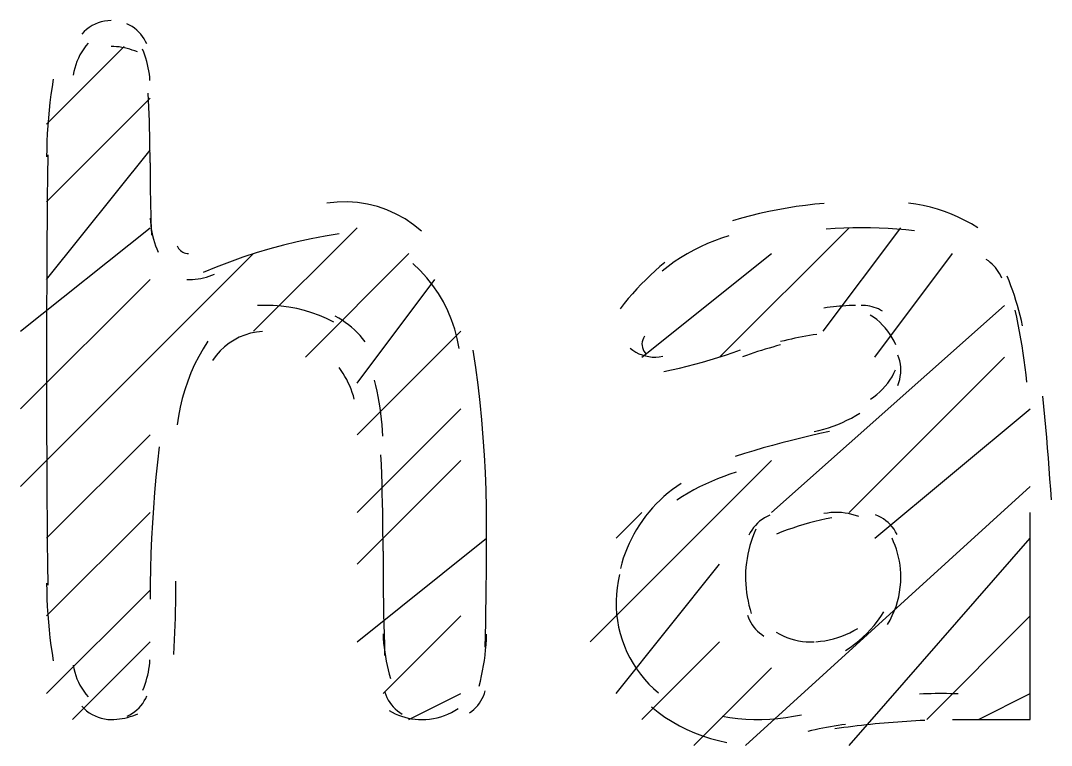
# Model space of a CAD drawing. Header units: millimetres. Extents: x 43 to 1147, y -811 to -31.
# Drawn here: x 776.68 to 781.458, y -788.8 to -785.44 of the extents above; entities that cross this region are included whole.
import ezdxf

# ---------------------------------------------------------------- set-up
doc = ezdxf.new("R2010")
doc.units = ezdxf.units.MM
doc.layers.add('EDITED_LINES', color=4, linetype='Continuous')

msp = doc.modelspace()

# ---------------------------------------------------------------- linework, layer by layer
at = {"layer": 'EDITED_LINES'}
for p, q in [((777.0689, -785.4427), (777.0538, -785.446)), ((777.0843, -785.4407), (777.0689, -785.4427)), ((777.1, -785.44), (777.0843, -785.4407)), ((776.9742, -785.4912), (776.9635, -785.5026)), ((776.9858, -785.4809), (776.9742, -785.4912)), ((776.9981, -785.4716), (776.9858, -785.4809)), ((777.0112, -785.4634), (776.9981, -785.4716)), ((777.0249, -785.4564), (777.0112, -785.4634)), ((777.0391, -785.4506), (777.0249, -785.4564)), ((777.0538, -785.446), (777.0391, -785.4506)), ((777.1848, -785.4612), (777.1726, -785.4553)), ((777.1964, -785.468), (777.1848, -785.4612)), ((777.2075, -785.4756), (777.1964, -785.468)), ((777.2179, -785.484), (777.2075, -785.4756)), ((777.2276, -785.4931), (777.2179, -785.484)), ((777.2367, -785.5029), (777.2276, -785.4931)), ((777.245, -785.5133), (777.2367, -785.5029)), ((777.2525, -785.5244), (777.245, -785.5133)), ((777.2592, -785.5361), (777.2525, -785.5244)), ((777.2651, -785.5483), (777.2592, -785.5361)), ((776.8, -785.92), (777.16, -785.56)), ((776.9633, -785.5846), (776.9552, -785.5989)), ((776.9723, -785.5707), (776.9633, -785.5846)), ((776.982, -785.5573), (776.9723, -785.5707)), ((776.9925, -785.5444), (776.982, -785.5573)), ((777.1125, -785.5603), (777.1, -785.56)), ((777.1249, -785.561), (777.1125, -785.5603)), ((777.1373, -785.5623), (777.1249, -785.561)), ((777.1496, -785.5641), (777.1373, -785.5623)), ((777.1618, -785.5664), (777.1496, -785.5641)), ((777.174, -785.5693), (777.1618, -785.5664)), ((777.186, -785.5726), (777.174, -785.5693)), ((777.1978, -785.5764), (777.186, -785.5726)), ((777.2095, -785.5807), (777.1978, -785.5764)), ((777.2211, -785.5855), (777.2095, -785.5807)), ((777.251, -785.5865), (777.2452, -785.5727)), ((777.2562, -785.6006), (777.251, -785.5865)), ((776.9413, -785.6289), (776.9356, -785.6443)), ((776.9478, -785.6137), (776.9413, -785.6289)), ((776.9552, -785.5989), (776.9478, -785.6137)), ((777.2609, -785.6148), (777.2562, -785.6006)), ((777.2651, -785.6291), (777.2609, -785.6148)), ((777.2688, -785.6436), (777.2651, -785.6291)), ((776.9268, -785.6762), (776.9238, -785.6926)), ((776.9308, -785.6601), (776.9268, -785.6762)), ((776.9356, -785.6443), (776.9308, -785.6601)), ((777.2719, -785.6582), (777.2688, -785.6436)), ((777.2746, -785.6729), (777.2719, -785.6582)), ((777.2767, -785.6877), (777.2746, -785.6729)), ((776.8309, -785.7113), (776.8255, -785.7471)), ((777.2783, -785.7025), (777.2767, -785.6877)), ((777.2794, -785.7175), (777.2783, -785.7025)), ((776.8255, -785.7471), (776.8205, -785.783)), ((777.273, -785.8083), (777.2713, -785.7759)), ((776.8, -786.28), (777.28, -785.8)), ((776.8161, -785.819), (776.8122, -785.8551)), ((776.8205, -785.783), (776.8161, -785.819)), ((777.2744, -785.8407), (777.273, -785.8083)), ((776.8122, -785.8551), (776.8089, -785.8912)), ((777.2757, -785.8731), (777.2744, -785.8407)), ((777.2769, -785.9055), (777.2757, -785.8731)), ((776.8089, -785.8912), (776.8061, -785.9273)), ((777.2778, -785.9379), (777.2769, -785.9055)), ((776.8038, -785.9635), (776.8021, -785.9997)), ((776.8061, -785.9273), (776.8038, -785.9635)), ((777.2786, -785.9703), (777.2778, -785.9379)), ((777.2792, -786.0027), (777.2786, -785.9703)), ((776.8021, -785.9997), (776.8008, -786.0359)), ((777.2796, -786.0351), (777.2792, -786.0027)), ((776.8, -786.64), (777.28, -786.04)), ((776.8008, -786.0359), (776.8002, -786.0721)), ((776.8057, -786.0629), (776.8046, -786.1626)), ((777.2799, -786.0675), (777.2796, -786.0351)), ((777.28, -786.1), (777.2799, -786.0675)), ((777.28, -786.1), (777.28, -786.1334)), ((777.28, -786.1334), (777.2802, -786.1668)), ((776.8046, -786.1626), (776.8036, -786.2623)), ((777.2802, -786.1668), (777.2806, -786.2002)), ((777.2806, -786.2002), (777.281, -786.2336)), ((777.281, -786.2336), (777.2816, -786.2671)), ((776.8036, -786.2623), (776.8028, -786.362)), ((777.2816, -786.2671), (777.2823, -786.3005)), ((777.2823, -786.3005), (777.2832, -786.3339)), ((778.1472, -786.281), (778.0997, -786.286)), ((778.1946, -786.2802), (778.1472, -786.281)), ((778.2417, -786.2836), (778.1946, -786.2802)), ((778.2881, -786.291), (778.2417, -786.2836)), ((778.3336, -786.3023), (778.2881, -786.291)), ((778.378, -786.3176), (778.3336, -786.3023)), ((780.2753, -786.3022), (780.2326, -786.3089)), ((780.3181, -786.2964), (780.2753, -786.3022)), ((780.3611, -786.2914), (780.3181, -786.2964)), ((780.4042, -786.2874), (780.3611, -786.2914)), ((780.8299, -786.2909), (780.7958, -786.2859)), ((780.8636, -786.2973), (780.8299, -786.2909)), ((780.897, -786.3053), (780.8636, -786.2973)), ((780.93, -786.3146), (780.897, -786.3053)), ((777.2832, -786.3339), (777.2842, -786.3673)), ((778.4209, -786.3367), (778.378, -786.3176)), ((778.4621, -786.3596), (778.4209, -786.3367)), ((780.0634, -786.3445), (780.0216, -786.3556)), ((780.1054, -786.3343), (780.0634, -786.3445)), ((780.1476, -786.325), (780.1054, -786.3343)), ((780.19, -786.3165), (780.1476, -786.325)), ((780.2326, -786.3089), (780.19, -786.3165)), ((780.9625, -786.3255), (780.93, -786.3146)), ((780.9945, -786.3377), (780.9625, -786.3255)), ((781.0259, -786.3513), (780.9945, -786.3377)), ((781.0568, -786.3664), (781.0259, -786.3513)), ((776.68, -786.88), (777.28, -786.4)), ((776.8028, -786.362), (776.802, -786.4617)), ((777.2803, -786.3566), (777.2813, -786.3729)), ((777.2813, -786.3729), (777.2829, -786.389)), ((777.2829, -786.389), (777.2851, -786.4051)), ((777.2842, -786.3673), (777.2853, -786.4007)), ((777.2853, -786.4007), (777.2866, -786.4341)), ((777.76, -786.88), (778.24, -786.4)), ((778.5015, -786.3861), (778.4621, -786.3596)), ((778.5386, -786.4163), (778.5015, -786.3861)), ((779.92, -787), (780.52, -786.4)), ((780.0216, -786.3556), (779.98, -786.3676)), ((780.4, -786.88), (780.76, -786.4)), ((780.537, -786.4005), (780.496, -786.4018)), ((780.5779, -786.4), (780.537, -786.4005)), ((780.6189, -786.4004), (780.5779, -786.4)), ((780.6598, -786.4016), (780.6189, -786.4004)), ((781.087, -786.3828), (781.0568, -786.3664)), ((781.1165, -786.4005), (781.087, -786.3828)), ((777.2851, -786.4051), (777.2879, -786.421)), ((777.2879, -786.421), (777.2913, -786.4369)), ((777.2913, -786.4369), (777.2954, -786.4526)), ((778.0913, -786.4393), (778.0267, -786.4515)), ((778.1562, -786.4286), (778.0913, -786.4393)), ((779.9292, -786.4483), (779.8961, -786.4603)), ((779.9628, -786.4375), (779.9292, -786.4483)), ((780.4551, -786.4039), (780.4142, -786.4069)), ((780.496, -786.4018), (780.4551, -786.4039)), ((780.7007, -786.4037), (780.6598, -786.4016)), ((780.7415, -786.4066), (780.7007, -786.4037)), ((780.7823, -786.4104), (780.7415, -786.4066)), ((780.8231, -786.415), (780.7823, -786.4104)), ((776.802, -786.4617), (776.8014, -786.5614)), ((777.2954, -786.4526), (777.3, -786.4681)), ((777.3, -786.4681), (777.3052, -786.4834)), ((777.3052, -786.4834), (777.3111, -786.4986)), ((777.4053, -786.4848), (777.4085, -786.4908)), ((777.4085, -786.4908), (777.4122, -786.4964)), ((777.4122, -786.4964), (777.4166, -786.5014)), ((777.8986, -786.481), (777.8352, -786.4981)), ((777.9625, -786.4654), (777.8986, -786.481)), ((778.0267, -786.4515), (777.9625, -786.4654)), ((779.8314, -786.4882), (779.8, -786.504)), ((779.8634, -786.4736), (779.8314, -786.4882)), ((779.8961, -786.4603), (779.8634, -786.4736)), ((776.68, -787.6), (777.76, -786.52)), ((777.3111, -786.4986), (777.3175, -786.5135)), ((777.4166, -786.5014), (777.4214, -786.506)), ((777.4214, -786.506), (777.4267, -786.5099)), ((777.4267, -786.5099), (777.4324, -786.5133)), ((777.4324, -786.5133), (777.4384, -786.516)), ((777.4384, -786.516), (777.4447, -786.5181)), ((777.4447, -786.5181), (777.4513, -786.5194)), ((777.4513, -786.5194), (777.4581, -786.52)), ((777.7097, -786.5372), (777.6478, -786.5592)), ((777.7722, -786.5169), (777.7097, -786.5372)), ((777.8352, -786.4981), (777.7722, -786.5169)), ((778, -787), (778.48, -786.52)), ((779.56, -787), (780.16, -786.52)), ((779.7391, -786.5392), (779.7097, -786.5586)), ((779.7692, -786.521), (779.7391, -786.5392)), ((779.8, -786.504), (779.7692, -786.521)), ((780.64, -787), (781, -786.52)), ((776.8014, -786.5614), (776.8009, -786.6611)), ((777.5863, -786.5827), (777.5255, -786.6078)), ((777.6478, -786.5592), (777.5863, -786.5827)), ((778.5316, -786.5982), (778.4983, -786.5665)), ((779.6434, -786.5804), (779.6208, -786.6001)), ((779.6664, -786.5613), (779.6434, -786.5804)), ((779.681, -786.5792), (779.6531, -786.6009)), ((779.7097, -786.5586), (779.681, -786.5792)), ((781.1655, -786.5542), (781.1561, -786.5478)), ((781.1745, -786.5611), (781.1655, -786.5542)), ((781.183, -786.5686), (781.1745, -786.5611)), ((781.191, -786.5765), (781.183, -786.5686)), ((781.1984, -786.5849), (781.191, -786.5765)), ((781.2053, -786.5938), (781.1984, -786.5849)), ((777.4505, -786.6399), (777.4636, -786.64)), ((777.4636, -786.64), (777.4767, -786.6396)), ((777.4767, -786.6396), (777.4897, -786.6385)), ((777.4897, -786.6385), (777.5027, -786.637)), ((777.5027, -786.637), (777.5155, -786.6348)), ((777.5155, -786.6348), (777.5283, -786.6321)), ((777.5283, -786.6321), (777.5409, -786.6289)), ((777.5409, -786.6289), (777.5534, -786.6251)), ((777.5534, -786.6251), (777.5658, -786.6207)), ((777.5658, -786.6207), (777.5779, -786.6158)), ((778.5624, -786.632), (778.5316, -786.5982)), ((778.5908, -786.6677), (778.5624, -786.632)), ((779.5988, -786.6203), (779.5772, -786.641)), ((779.6208, -786.6001), (779.5988, -786.6203)), ((781.2117, -786.6031), (781.2053, -786.5938)), ((781.2175, -786.6128), (781.2117, -786.6031)), ((781.2226, -786.6229), (781.2175, -786.6128)), ((781.2272, -786.6334), (781.2226, -786.6229)), ((781.262, -786.6468), (781.2533, -786.6243)), ((776.68, -787.24), (777.28, -786.64)), ((776.8009, -786.6611), (776.8005, -786.7609)), ((778.24, -787.12), (778.6, -786.64)), ((778.6165, -786.7052), (778.5908, -786.6677)), ((779.5355, -786.6839), (779.5154, -786.706)), ((779.5561, -786.6622), (779.5355, -786.6839)), ((779.5772, -786.641), (779.5561, -786.6622)), ((781.2704, -786.6694), (781.262, -786.6468)), ((781.2785, -786.6921), (781.2704, -786.6694)), ((778.6396, -786.7443), (778.6165, -786.7052)), ((779.4959, -786.7287), (779.4769, -786.7518)), ((779.5154, -786.706), (779.4959, -786.7287)), ((781.2861, -786.715), (781.2785, -786.6921)), ((781.2934, -786.738), (781.2861, -786.715)), ((776.8005, -786.7609), (776.8002, -786.8606)), ((777.8142, -786.76), (777.7774, -786.7614)), ((777.851, -786.7607), (777.8142, -786.76)), ((777.8875, -786.7634), (777.851, -786.7607)), ((777.9238, -786.7682), (777.8875, -786.7634)), ((777.9597, -786.7749), (777.9238, -786.7682)), ((777.9952, -786.7837), (777.9597, -786.7749)), ((778.66, -786.7849), (778.6396, -786.7443)), ((779.4769, -786.7518), (779.4584, -786.7754)), ((780.16, -787.72), (781.24, -786.76)), ((780.4181, -786.7704), (780.4036, -786.7724)), ((780.4326, -786.7687), (780.4181, -786.7704)), ((780.4471, -786.767), (780.4326, -786.7687)), ((780.4616, -786.7656), (780.4471, -786.767)), ((780.4762, -786.7643), (780.4616, -786.7656)), ((780.4908, -786.7632), (780.4762, -786.7643)), ((780.5053, -786.7622), (780.4908, -786.7632)), ((780.5199, -786.7614), (780.5053, -786.7622)), ((780.5345, -786.7608), (780.5199, -786.7614)), ((780.5491, -786.7604), (780.5345, -786.7608)), ((780.586, -786.7601), (780.5756, -786.7601)), ((780.5964, -786.7608), (780.586, -786.7601)), ((780.6067, -786.762), (780.5964, -786.7608)), ((780.6169, -786.7638), (780.6067, -786.762)), ((780.627, -786.7663), (780.6169, -786.7638)), ((780.637, -786.7693), (780.627, -786.7663)), ((780.6467, -786.7728), (780.637, -786.7693)), ((780.6562, -786.7769), (780.6467, -786.7728)), ((780.6655, -786.7816), (780.6562, -786.7769)), ((780.6746, -786.7869), (780.6655, -786.7816)), ((781.2971, -786.8149), (781.2899, -786.7819)), ((781.3003, -786.761), (781.2934, -786.738)), ((781.3068, -786.7842), (781.3003, -786.761)), ((778.0302, -786.7944), (777.9952, -786.7837)), ((778.0647, -786.807), (778.0302, -786.7944)), ((778.0984, -786.8215), (778.0647, -786.807)), ((778.1313, -786.838), (778.0984, -786.8215)), ((778.1542, -786.8187), (778.1381, -786.8097)), ((778.1698, -786.8285), (778.1542, -786.8187)), ((778.185, -786.8388), (778.1698, -786.8285)), ((778.6775, -786.8269), (778.66, -786.7849)), ((778.6921, -786.8701), (778.6775, -786.8269)), ((780.6332, -786.8151), (780.6177, -786.8048)), ((780.6481, -786.8263), (780.6332, -786.8151)), ((780.6622, -786.8384), (780.6481, -786.8263)), ((781.3038, -786.8481), (781.2971, -786.8149)), ((781.313, -786.8075), (781.3068, -786.7842)), ((781.3188, -786.8309), (781.313, -786.8075)), ((781.3242, -786.8544), (781.3188, -786.8309)), ((776.8002, -786.8606), (776.8, -786.9603)), ((778.1996, -786.8499), (778.185, -786.8388)), ((778.2138, -786.8615), (778.1996, -786.8499)), ((778.2275, -786.8738), (778.2138, -786.8615)), ((778.2406, -786.8866), (778.2275, -786.8738)), ((778.7037, -786.9143), (778.6921, -786.8701)), ((780.6754, -786.8513), (780.6622, -786.8384)), ((780.6879, -786.8649), (780.6754, -786.8513)), ((780.6995, -786.8793), (780.6879, -786.8649)), ((781.3102, -786.8813), (781.3038, -786.8481)), ((777.5481, -786.9254), (777.5259, -786.9609)), ((777.6692, -786.9207), (777.6461, -786.9356)), ((777.6936, -786.908), (777.6692, -786.9207)), ((777.7191, -786.8975), (777.6936, -786.908)), ((777.7455, -786.8894), (777.7191, -786.8975)), ((777.7728, -786.8837), (777.7455, -786.8894)), ((777.8007, -786.8806), (777.7728, -786.8837)), ((778.24, -787.36), (778.72, -786.88)), ((778.2531, -786.9001), (778.2406, -786.8866)), ((778.2651, -786.9141), (778.2531, -786.9001)), ((778.2764, -786.9286), (778.2651, -786.9141)), ((778.7123, -786.9595), (778.7037, -786.9143)), ((779.5634, -786.92), (779.561, -786.9288)), ((779.5672, -786.9115), (779.5634, -786.92)), ((779.5723, -786.9036), (779.5672, -786.9115)), ((780.2192, -786.924), (780.2026, -786.9282)), ((780.2358, -786.92), (780.2192, -786.924)), ((780.2524, -786.9162), (780.2358, -786.92)), ((780.2691, -786.9126), (780.2524, -786.9162)), ((780.2858, -786.9091), (780.2691, -786.9126)), ((780.3026, -786.9059), (780.2858, -786.9091)), ((780.3194, -786.9028), (780.3026, -786.9059)), ((780.3362, -786.9), (780.3194, -786.9028)), ((780.3531, -786.8973), (780.3362, -786.9)), ((780.37, -786.8948), (780.3531, -786.8973)), ((780.7102, -786.8945), (780.6995, -786.8793)), ((780.7199, -786.9102), (780.7102, -786.8945)), ((780.7287, -786.9266), (780.7199, -786.9102)), ((781.3162, -786.9146), (781.3102, -786.8813)), ((781.3219, -786.9479), (781.3162, -786.9146)), ((776.8, -786.9603), (776.8, -787.06)), ((777.5259, -786.9609), (777.5054, -786.9974)), ((777.6043, -786.9715), (777.5859, -786.9924)), ((777.6244, -786.9526), (777.6043, -786.9715)), ((777.6461, -786.9356), (777.6244, -786.9526)), ((778.7896, -787.0479), (778.7778, -786.9671)), ((779.5048, -786.9583), (779.5178, -786.9682)), ((779.5178, -786.9682), (779.5315, -786.9768)), ((779.561, -786.9288), (779.56, -786.9377)), ((779.56, -786.9377), (779.5604, -786.9467)), ((779.5604, -786.9467), (779.562, -786.9555)), ((779.562, -786.9555), (779.565, -786.964)), ((779.565, -786.964), (779.5693, -786.9721)), ((779.5693, -786.9721), (779.5748, -786.9795)), ((779.9823, -786.9786), (780.0173, -786.9662)), ((780.0962, -786.9743), (780.0788, -786.98)), ((780.1137, -786.9688), (780.0962, -786.9743)), ((780.1313, -786.9634), (780.1137, -786.9688)), ((780.1489, -786.9582), (780.1313, -786.9634)), ((780.1665, -786.9532), (780.1489, -786.9582)), ((780.1842, -786.9484), (780.1665, -786.9532)), ((780.202, -786.9437), (780.1842, -786.9484)), ((780.7365, -786.9436), (780.7287, -786.9266)), ((781.3271, -786.9813), (781.3219, -786.9479)), ((777.5054, -786.9974), (777.4866, -787.0347)), ((777.5859, -786.9924), (777.5694, -787.0151)), ((779.5315, -786.9768), (779.5459, -786.9841)), ((779.5459, -786.9841), (779.5608, -786.99)), ((779.5608, -786.99), (779.5762, -786.9946)), ((779.5748, -786.9795), (779.5816, -786.9861)), ((779.5762, -786.9946), (779.5919, -786.9978)), ((779.5919, -786.9978), (779.6079, -786.9996)), ((779.6079, -786.9996), (779.624, -787)), ((779.624, -787), (779.6402, -786.9989)), ((779.6402, -786.9989), (779.6563, -786.9963)), ((779.8408, -787.023), (779.8764, -787.0127)), ((779.8764, -787.0127), (779.9119, -787.0018)), ((779.9119, -787.0018), (779.9472, -786.9905)), ((779.9472, -786.9905), (779.9823, -786.9786)), ((780.044, -786.9918), (780.0267, -786.998)), ((780.0614, -786.9858), (780.044, -786.9918)), ((780.0788, -786.98), (780.0614, -786.9858)), ((780.52, -787.72), (781.24, -787)), ((780.751, -787.0039), (780.7458, -786.9902)), ((780.7549, -787.0178), (780.751, -787.0039)), ((780.7578, -787.032), (780.7549, -787.0178)), ((781.3319, -787.0148), (781.3271, -786.9813)), ((781.3364, -787.0483), (781.3319, -787.0148)), ((776.8, -787.06), (776.8, -787.1597)), ((777.4866, -787.0347), (777.4696, -787.0729)), ((778.166, -787.0619), (778.1564, -787.0486)), ((778.175, -787.0756), (778.166, -787.0619)), ((778.8002, -787.1288), (778.7896, -787.0479)), ((779.6608, -787.0669), (779.697, -787.0591)), ((779.697, -787.0591), (779.7332, -787.0509)), ((779.7332, -787.0509), (779.7692, -787.0421)), ((779.7692, -787.0421), (779.8051, -787.0328)), ((779.8051, -787.0328), (779.8408, -787.023)), ((780.7278, -787.0751), (780.7355, -787.0586)), ((780.7594, -787.0463), (780.7578, -787.032)), ((780.7593, -787.0751), (780.7599, -787.0607)), ((780.7599, -787.0607), (780.7594, -787.0463)), ((781.3405, -787.0819), (781.3364, -787.0483)), ((777.4544, -787.1117), (777.441, -787.1512)), ((777.4696, -787.0729), (777.4544, -787.1117)), ((778.1835, -787.0896), (778.175, -787.0756)), ((778.1914, -787.1039), (778.1835, -787.0896)), ((778.1988, -787.1185), (778.1914, -787.1039)), ((778.3265, -787.1316), (778.3203, -787.1061)), ((780.699, -787.1212), (780.7095, -787.1065)), ((780.7095, -787.1065), (780.7191, -787.0911)), ((780.7191, -787.0911), (780.7278, -787.0751)), ((780.7453, -787.1312), (780.7505, -787.1175)), ((780.7505, -787.1175), (780.7546, -787.1036)), ((780.7546, -787.1036), (780.7575, -787.0894)), ((780.7575, -787.0894), (780.7593, -787.0751)), ((781.3442, -787.1155), (781.3405, -787.0819)), ((776.8, -787.1597), (776.8002, -787.2594)), ((777.441, -787.1512), (777.4295, -787.1913)), ((778.2056, -787.1334), (778.1988, -787.1185)), ((778.2118, -787.1486), (778.2056, -787.1334)), ((778.2174, -787.164), (778.2118, -787.1486)), ((778.2224, -787.1796), (778.2174, -787.164)), ((778.3323, -787.1573), (778.3265, -787.1316)), ((778.3375, -787.1831), (778.3323, -787.1573)), ((778.8095, -787.2099), (778.8002, -787.1288)), ((780.6488, -787.1731), (780.6625, -787.1613)), ((780.6625, -787.1613), (780.6755, -787.1487)), ((780.6755, -787.1487), (780.6877, -787.1353)), ((780.6877, -787.1353), (780.699, -787.1212)), ((777.4295, -787.1913), (777.4198, -787.232)), ((778.2267, -787.1954), (778.2224, -787.1796)), ((778.3422, -787.209), (778.3375, -787.1831)), ((778.3463, -787.2349), (778.3422, -787.209)), ((778.8176, -787.2911), (778.8095, -787.2099)), ((780.6192, -787.1943), (780.6344, -787.1841)), ((780.6344, -787.1841), (780.6488, -787.1731)), ((781.4226, -787.2288), (781.4177, -787.1809)), ((776.8002, -787.2594), (776.8005, -787.3591)), ((777.4198, -787.232), (777.4121, -787.2731)), ((778.24, -787.72), (778.72, -787.24)), ((778.3499, -787.261), (778.3463, -787.2349)), ((778.353, -787.2871), (778.3499, -787.261)), ((780.5505, -787.2713), (780.5703, -787.2594)), ((780.64, -787.84), (781.36, -787.24)), ((781.4273, -787.2768), (781.4226, -787.2288)), ((777.4121, -787.2731), (777.4062, -787.3146)), ((778.3555, -787.3133), (778.353, -787.2871)), ((778.8244, -787.3724), (778.8176, -787.2911)), ((780.4679, -787.3117), (780.4891, -787.3027)), ((780.4891, -787.3027), (780.5099, -787.2929)), ((780.5099, -787.2929), (780.5304, -787.2825)), ((780.5304, -787.2825), (780.5505, -787.2713)), ((781.4318, -787.3248), (781.4273, -787.2768)), ((778.3574, -787.3395), (778.3555, -787.3133)), ((778.3588, -787.3658), (778.3574, -787.3395)), ((780.3843, -787.3545), (780.3402, -787.3646)), ((780.358, -787.3454), (780.3805, -787.3402)), ((780.3805, -787.3402), (780.4027, -787.3342)), ((780.4285, -787.3448), (780.3843, -787.3545)), ((780.4027, -787.3342), (780.4247, -787.3274)), ((780.4247, -787.3274), (780.4464, -787.3199)), ((780.4464, -787.3199), (780.4679, -787.3117)), ((781.4361, -787.3728), (781.4318, -787.3248)), ((776.8, -787.84), (777.28, -787.36)), ((776.8005, -787.3591), (776.8009, -787.4589)), ((778.83, -787.4538), (778.8244, -787.3724)), ((780.2086, -787.3974), (780.165, -787.4091)), ((780.2524, -787.386), (780.2086, -787.3974)), ((780.2962, -787.3751), (780.2524, -787.386)), ((780.3402, -787.3646), (780.2962, -787.3751)), ((781.4402, -787.4208), (781.4361, -787.3728)), ((777.3224, -787.4164), (777.3146, -787.4868)), ((780.0347, -787.4469), (779.9915, -787.4603)), ((780.078, -787.4339), (780.0347, -787.4469)), ((780.1214, -787.4213), (780.078, -787.4339)), ((780.165, -787.4091), (780.1214, -787.4213)), ((781.444, -787.4688), (781.4402, -787.4208)), ((776.8009, -787.4589), (776.8014, -787.5586)), ((777.3146, -787.4868), (777.3075, -787.5572)), ((778.24, -787.96), (778.72, -787.48)), ((778.3522, -787.4979), (778.3503, -787.4533)), ((778.3538, -787.5424), (778.3522, -787.4979)), ((778.8344, -787.5353), (778.83, -787.4538)), ((779.32, -788.32), (780.16, -787.48)), ((781.4477, -787.5168), (781.444, -787.4688)), ((778.3553, -787.587), (778.3538, -787.5424)), ((778.8375, -787.6168), (778.8344, -787.5353)), ((779.9674, -787.5426), (779.9388, -787.5529)), ((779.9964, -787.533), (779.9674, -787.5426)), ((781.4512, -787.5649), (781.4477, -787.5168)), ((776.8014, -787.5586), (776.802, -787.6583)), ((777.3075, -787.5572), (777.3012, -787.6276)), ((778.3565, -787.6316), (778.3553, -787.587)), ((779.7419, -787.5856), (779.7211, -787.5996)), ((779.8546, -787.5885), (779.8272, -787.6018)), ((779.8823, -787.5759), (779.8546, -787.5885)), ((779.9104, -787.564), (779.8823, -787.5759)), ((779.9388, -787.5529), (779.9104, -787.564)), ((781.4545, -787.613), (781.4512, -787.5649)), ((777.3012, -787.6276), (777.2958, -787.6981)), ((778.3576, -787.6761), (778.3565, -787.6316)), ((778.8394, -787.6984), (778.8375, -787.6168)), ((779.6811, -787.6299), (779.6621, -787.6462)), ((779.7008, -787.6144), (779.6811, -787.6299)), ((779.7211, -787.5996), (779.7008, -787.6144)), ((779.7736, -787.6307), (779.7473, -787.6462)), ((779.8002, -787.6159), (779.7736, -787.6307)), ((779.8272, -787.6018), (779.8002, -787.6159)), ((780.04, -788.8), (781.36, -787.6)), ((781.4576, -787.6611), (781.4545, -787.613)), ((776.802, -787.6583), (776.8028, -787.758)), ((778.3584, -787.7207), (778.3576, -787.6761)), ((779.6259, -787.6808), (779.6088, -787.6992)), ((779.6437, -787.6632), (779.6259, -787.6808)), ((779.6621, -787.6462), (779.6437, -787.6632)), ((779.7473, -787.6462), (779.7215, -787.6624)), ((776.8, -788.2), (777.28, -787.72)), ((777.2958, -787.6981), (777.2911, -787.7687)), ((778.3591, -787.7653), (778.3584, -787.7207)), ((778.84, -787.78), (778.8394, -787.6984)), ((779.44, -787.84), (779.56, -787.72)), ((779.5768, -787.7377), (779.5618, -787.7579)), ((779.5924, -787.7181), (779.5768, -787.7377)), ((779.6088, -787.6992), (779.5924, -787.7181)), ((780.1526, -787.7331), (780.14, -787.7388)), ((780.4197, -787.7227), (780.4035, -787.7254)), ((780.436, -787.721), (780.4197, -787.7227)), ((780.4524, -787.7201), (780.436, -787.721)), ((780.4687, -787.7201), (780.4524, -787.7201)), ((780.485, -787.7211), (780.4687, -787.7201)), ((780.5013, -787.7229), (780.485, -787.7211)), ((780.5174, -787.7256), (780.5013, -787.7229)), ((780.5334, -787.7291), (780.5174, -787.7256)), ((780.5491, -787.7336), (780.5334, -787.7291)), ((780.5647, -787.7389), (780.5491, -787.7336)), ((780.6557, -787.7367), (780.6428, -787.7313)), ((780.668, -787.743), (780.6557, -787.7367)), ((781.36, -788.68), (781.36, -787.72)), ((776.8028, -787.758), (776.8036, -787.8577)), ((777.2911, -787.7687), (777.2873, -787.8394)), ((778.3596, -787.8099), (778.3591, -787.7653)), ((778.84, -787.8366), (778.84, -787.78)), ((779.548, -787.7782), (779.5349, -787.799)), ((779.5618, -787.7579), (779.548, -787.7782)), ((780.0858, -787.78), (780.0771, -787.7906)), ((780.0953, -787.7702), (780.0858, -787.78)), ((780.1055, -787.7611), (780.0953, -787.7702)), ((780.1164, -787.7528), (780.1055, -787.7611)), ((780.1279, -787.7454), (780.1164, -787.7528)), ((780.14, -787.7388), (780.1279, -787.7454)), ((780.2845, -787.784), (780.259, -787.7923)), ((780.3101, -787.7762), (780.2845, -787.784)), ((780.3359, -787.7689), (780.3101, -787.7762)), ((780.3618, -787.7621), (780.3359, -787.7689)), ((780.3878, -787.7557), (780.3618, -787.7621)), ((780.414, -787.7499), (780.3878, -787.7557)), ((780.4402, -787.7446), (780.414, -787.7499)), ((780.6798, -787.7502), (780.668, -787.743)), ((780.6909, -787.7583), (780.6798, -787.7502)), ((780.7014, -787.7672), (780.6909, -787.7583)), ((780.7112, -787.7768), (780.7014, -787.7672)), ((780.7202, -787.7872), (780.7112, -787.7768)), ((778.3599, -787.8545), (778.3596, -787.8099)), ((779.5227, -787.8202), (779.5112, -787.8418)), ((779.5349, -787.799), (779.5227, -787.8202)), ((780.0621, -787.8136), (780.0559, -787.826)), ((780.0692, -787.8018), (780.0621, -787.8136)), ((780.0771, -787.7906), (780.0692, -787.8018)), ((780.0797, -787.8166), (780.0725, -787.8355)), ((780.0877, -787.798), (780.0797, -787.8166)), ((780.2086, -787.8104), (780.1837, -787.8202)), ((780.2337, -787.8011), (780.2086, -787.8104)), ((780.259, -787.7923), (780.2337, -787.8011)), ((780.7284, -787.7983), (780.7202, -787.7872)), ((780.7358, -787.81), (780.7284, -787.7983)), ((780.7423, -787.8224), (780.7358, -787.81)), ((776.8036, -787.8577), (776.8046, -787.9574)), ((777.2873, -787.8394), (777.2842, -787.91)), ((778.24, -788.32), (778.84, -787.84)), ((778.36, -787.899), (778.3599, -787.8545)), ((778.8398, -787.8931), (778.84, -787.8366)), ((779.5005, -787.8639), (779.4907, -787.8863)), ((779.5112, -787.8418), (779.5005, -787.8639)), ((780.0601, -787.8739), (780.055, -787.8934)), ((780.0659, -787.8546), (780.0601, -787.8739)), ((780.0725, -787.8355), (780.0659, -787.8546)), ((780.52, -788.8), (781.36, -787.84)), ((780.7266, -787.8559), (780.7189, -787.8388)), ((780.7335, -787.8734), (780.7266, -787.8559)), ((780.7397, -787.891), (780.7335, -787.8734)), ((777.2842, -787.91), (777.282, -787.9808)), ((778.36, -787.9), (778.3601, -787.9483)), ((778.8394, -787.9496), (778.8398, -787.8931)), ((779.4817, -787.9091), (779.4736, -787.9322)), ((779.4907, -787.8863), (779.4817, -787.9091)), ((780.0507, -787.9131), (780.047, -787.9329)), ((780.055, -787.8934), (780.0507, -787.9131)), ((780.745, -787.909), (780.7397, -787.891)), ((780.7495, -787.9271), (780.745, -787.909)), ((780.7533, -787.9454), (780.7495, -787.9271)), ((776.8046, -787.9574), (776.8057, -788.0571)), ((778.3601, -787.9483), (778.3603, -787.9966)), ((778.8389, -788.0061), (778.8394, -787.9496)), ((779.44, -788.56), (779.92, -787.96)), ((779.4663, -787.9556), (779.4598, -787.9794)), ((779.4736, -787.9322), (779.4663, -787.9556)), ((780.042, -787.973), (780.0406, -787.9932)), ((780.0442, -787.9529), (780.042, -787.973)), ((780.047, -787.9329), (780.0442, -787.9529)), ((780.7562, -787.9639), (780.7533, -787.9454)), ((780.7583, -787.9825), (780.7562, -787.9639)), ((777.282, -787.9808), (777.2806, -788.0515)), ((778.3603, -787.9966), (778.3606, -788.0449)), ((778.8383, -788.0626), (778.8389, -788.0061)), ((779.4562, -788.0085), (779.4496, -788.0387)), ((780.0406, -787.9932), (780.04, -788.013)), ((780.04, -788.013), (780.0401, -788.0328)), ((780.7595, -788.0012), (780.7583, -787.9825)), ((780.7593, -788.0431), (780.7599, -788.02)), ((780.7599, -788.02), (780.7595, -788.0012)), ((776.8002, -788.0479), (776.8008, -788.0841)), ((777.2806, -788.0515), (777.28, -788.1223)), ((777.3994, -788.107), (777.3998, -788.0731)), ((777.3998, -788.0731), (777.4, -788.0392)), ((778.3606, -788.0449), (778.3612, -788.0931)), ((778.8376, -788.1191), (778.8383, -788.0626)), ((779.4447, -788.069), (779.4415, -788.0995)), ((779.4496, -788.0387), (779.4447, -788.069)), ((780.0401, -788.0328), (780.041, -788.0526)), ((780.041, -788.0526), (780.0425, -788.0723)), ((780.0425, -788.0723), (780.0448, -788.0919)), ((780.7543, -788.0889), (780.7574, -788.0661)), ((780.7574, -788.0661), (780.7593, -788.0431)), ((776.8, -788.56), (777.28, -788.08)), ((776.8008, -788.0841), (776.8021, -788.1203)), ((776.8021, -788.1203), (776.8038, -788.1565)), ((777.3989, -788.1409), (777.3994, -788.107)), ((778.3612, -788.0931), (778.3618, -788.1414)), ((778.8367, -788.1756), (778.8376, -788.1191)), ((779.4415, -788.0995), (779.4401, -788.1301)), ((780.0448, -788.0919), (780.0478, -788.1115)), ((780.0478, -788.1115), (780.0515, -788.1309)), ((780.7443, -788.1337), (780.7499, -788.1114)), ((780.7499, -788.1114), (780.7543, -788.0889)), ((776.8038, -788.1565), (776.8061, -788.1927)), ((777.3982, -788.1748), (777.3989, -788.1409)), ((778.3618, -788.1414), (778.3626, -788.1897)), ((779.4401, -788.1301), (779.4404, -788.1607)), ((779.4404, -788.1607), (779.4424, -788.1912)), ((780.0515, -788.1309), (780.0559, -788.1502)), ((780.0559, -788.1502), (780.061, -788.1693)), ((780.7295, -788.1771), (780.7375, -788.1556)), ((780.7375, -788.1556), (780.7443, -788.1337)), ((776.8061, -788.1927), (776.8089, -788.2288)), ((777.3963, -788.2426), (777.3973, -788.2087)), ((777.3973, -788.2087), (777.3982, -788.1748)), ((778.36, -788.56), (778.72, -788.2)), ((778.3626, -788.1897), (778.3636, -788.238)), ((778.8357, -788.2321), (778.8367, -788.1756)), ((779.4424, -788.1912), (779.4462, -788.2216)), ((780.049, -788.1961), (780.0533, -788.208)), ((780.0533, -788.208), (780.0585, -788.2195)), ((780.061, -788.1693), (780.0668, -788.1883)), ((780.6523, -788.2236), (780.667, -788.2029)), ((780.667, -788.2029), (780.6808, -788.1814)), ((780.7099, -788.2188), (780.7203, -788.1982)), ((780.7203, -788.1982), (780.7295, -788.1771)), ((780.88, -788.68), (781.36, -788.2)), ((776.8089, -788.2288), (776.8122, -788.2649)), ((777.3951, -788.2765), (777.3963, -788.2426)), ((778.3636, -788.238), (778.3646, -788.2862)), ((778.8345, -788.2886), (778.8357, -788.2321)), ((779.4462, -788.2216), (779.4517, -788.2518)), ((779.4517, -788.2518), (779.4589, -788.2817)), ((780.0585, -788.2195), (780.0644, -788.2306)), ((780.0644, -788.2306), (780.0711, -788.2413)), ((780.0711, -788.2413), (780.0786, -788.2514)), ((780.0786, -788.2514), (780.0867, -788.261)), ((780.0867, -788.261), (780.0954, -788.27)), ((780.5424, -788.268), (780.5602, -788.2577)), ((780.6025, -788.2812), (780.62, -788.2628)), ((780.62, -788.2628), (780.6366, -788.2436)), ((780.6366, -788.2436), (780.6523, -788.2236)), ((780.6984, -788.2389), (780.7099, -788.2188)), ((776.8122, -788.2649), (776.8161, -788.301)), ((776.8161, -788.301), (776.8205, -788.3369)), ((777.3921, -788.3442), (777.3937, -788.3103)), ((777.3937, -788.3103), (777.3951, -788.2765)), ((778.3603, -788.2833), (778.3612, -788.3044)), ((778.3612, -788.3044), (778.3627, -788.3254)), ((778.3646, -788.2862), (778.3659, -788.3345)), ((778.8333, -788.3452), (778.8345, -788.2886)), ((778.8374, -788.3332), (778.8388, -788.3089)), ((778.8388, -788.3089), (778.8397, -788.2845)), ((779.4589, -788.2817), (779.4678, -788.3112)), ((779.4678, -788.3112), (779.4783, -788.3397)), ((780.0954, -788.27), (780.1048, -788.2784)), ((780.1048, -788.2784), (780.1148, -788.2861)), ((780.1148, -788.2861), (780.1254, -788.2932)), ((780.1823, -788.2752), (780.1984, -788.2845)), ((780.1984, -788.2845), (780.215, -788.2927)), ((780.215, -788.2927), (780.232, -788.2999)), ((780.232, -788.2999), (780.2494, -788.306)), ((780.2494, -788.306), (780.2671, -788.3111)), ((780.2671, -788.3111), (780.2851, -788.315)), ((780.4073, -788.3146), (780.4275, -788.3108)), ((780.4275, -788.3108), (780.4474, -788.306)), ((780.4474, -788.306), (780.4671, -788.3003)), ((780.4671, -788.3003), (780.4865, -788.2936)), ((780.4865, -788.2936), (780.5055, -788.286)), ((780.5055, -788.286), (780.5241, -788.2775)), ((780.5241, -788.2775), (780.5424, -788.268)), ((780.565, -788.3154), (780.5842, -788.2987)), ((780.5842, -788.2987), (780.6025, -788.2812)), ((776.8205, -788.3369), (776.8255, -788.3729)), ((776.92, -788.68), (777.28, -788.32)), ((777.3904, -788.3781), (777.3921, -788.3442)), ((778.3627, -788.3254), (778.3648, -788.3464)), ((778.3648, -788.3464), (778.3674, -788.3673)), ((778.3659, -788.3345), (778.3672, -788.3828)), ((778.8327, -788.3817), (778.8353, -788.3575)), ((778.8353, -788.3575), (778.8374, -788.3332)), ((779.4783, -788.3397), (779.4902, -788.3674)), ((779.56, -788.68), (779.92, -788.32)), ((780.2851, -788.315), (780.3034, -788.3178)), ((780.3034, -788.3178), (780.3218, -788.3195)), ((780.3218, -788.3195), (780.3403, -788.32)), ((780.3403, -788.32), (780.3589, -788.3194)), ((780.3665, -788.3192), (780.387, -788.3174)), ((780.387, -788.3174), (780.4073, -788.3146)), ((780.5031, -788.3599), (780.5245, -788.346)), ((780.5245, -788.346), (780.5451, -788.3311)), ((780.5451, -788.3311), (780.565, -788.3154)), ((776.8255, -788.3729), (776.8309, -788.4087)), ((777.2783, -788.4172), (777.2794, -788.4026)), ((778.3674, -788.3673), (778.3706, -788.3881)), ((778.3706, -788.3881), (778.3743, -788.4088)), ((778.8258, -788.4299), (778.8295, -788.4058)), ((778.8295, -788.4058), (778.8327, -788.3817)), ((779.4902, -788.3674), (779.5037, -788.3944)), ((779.5037, -788.3944), (779.5186, -788.4206)), ((776.9238, -788.4274), (776.9268, -788.4438)), ((776.9268, -788.4438), (776.9308, -788.4598)), ((777.2722, -788.4604), (777.2747, -788.4461)), ((777.2747, -788.4461), (777.2768, -788.4317)), ((777.2768, -788.4317), (777.2783, -788.4172)), ((778.3743, -788.4088), (778.3786, -788.4294)), ((778.3786, -788.4294), (778.3834, -788.4499)), ((778.3834, -788.4499), (778.3888, -788.4703)), ((778.8165, -788.4778), (778.8214, -788.4539)), ((778.8214, -788.4539), (778.8258, -788.4299)), ((779.5186, -788.4206), (779.5349, -788.4458)), ((779.5349, -788.4458), (779.5526, -788.4701)), ((779.8, -788.8), (780.16, -788.44)), ((776.9308, -788.4598), (776.9356, -788.4757)), ((776.9356, -788.4757), (776.9413, -788.4911)), ((776.9413, -788.4911), (776.9478, -788.5063)), ((777.2571, -788.5167), (777.2616, -788.5028)), ((777.2616, -788.5028), (777.2656, -788.4888)), ((777.2656, -788.4888), (777.2692, -788.4747)), ((777.2692, -788.4747), (777.2722, -788.4604)), ((778.3888, -788.4703), (778.3948, -788.4905)), ((778.8049, -788.5251), (778.811, -788.5015)), ((778.811, -788.5015), (778.8165, -788.4778)), ((779.5526, -788.4701), (779.5717, -788.4934)), ((779.5717, -788.4934), (779.5921, -788.5157)), ((776.9478, -788.5063), (776.9552, -788.5211)), ((776.9552, -788.5211), (776.9633, -788.5354)), ((776.9633, -788.5354), (776.9723, -788.5493)), ((776.9723, -788.5493), (776.982, -788.5627)), ((777.2467, -788.5439), (777.2522, -788.5304)), ((777.2522, -788.5304), (777.2571, -788.5167)), ((778.83, -788.5592), (778.8338, -788.5468)), ((779.5921, -788.5157), (779.6137, -788.5368)), ((779.6137, -788.5368), (779.6365, -788.5567)), ((776.982, -788.5627), (776.9925, -788.5756)), ((777.2459, -788.6053), (777.2534, -788.5942)), ((777.2534, -788.5942), (777.26, -788.5825)), ((777.26, -788.5825), (777.2657, -788.5703)), ((778.368, -788.5532), (778.3725, -788.5658)), ((778.3725, -788.5658), (778.3778, -788.578)), ((778.3778, -788.578), (778.384, -788.5898)), ((778.384, -788.5898), (778.391, -788.601)), ((778.48, -788.68), (778.72, -788.56)), ((778.8064, -788.6047), (778.8135, -788.594)), ((778.8135, -788.594), (778.8198, -788.5828)), ((778.8198, -788.5828), (778.8253, -788.5712)), ((778.8253, -788.5712), (778.83, -788.5592)), ((780.8647, -788.5613), (780.8468, -788.562)), ((780.8826, -788.5607), (780.8647, -788.5613)), ((780.9005, -788.5603), (780.8826, -788.5607)), ((780.9184, -788.5601), (780.9005, -788.5603)), ((780.9363, -788.56), (780.9184, -788.5601)), ((780.9542, -788.56), (780.9363, -788.56)), ((780.9721, -788.5602), (780.9542, -788.56)), ((780.99, -788.5605), (780.9721, -788.5602)), ((781.0079, -788.5611), (780.99, -788.5605)), ((781.0258, -788.5617), (781.0079, -788.5611)), ((781.12, -788.68), (781.36, -788.56)), ((776.9635, -788.6174), (776.9742, -788.6288)), ((776.9742, -788.6288), (776.9858, -788.6391)), ((776.9858, -788.6391), (776.9981, -788.6484)), ((777.1979, -788.651), (777.2088, -788.6434)), ((777.2088, -788.6434), (777.2192, -788.6349)), ((777.2192, -788.6349), (777.2288, -788.6257)), ((777.2288, -788.6257), (777.2377, -788.6159)), ((777.2377, -788.6159), (777.2459, -788.6053)), ((778.3877, -788.6385), (778.4017, -788.6463)), ((778.391, -788.601), (778.3988, -788.6117)), ((778.3988, -788.6117), (778.4074, -788.6217)), ((778.4017, -788.6463), (778.4161, -788.6532)), ((778.4074, -788.6217), (778.4167, -788.6311)), ((778.4167, -788.6311), (778.4267, -788.6399)), ((778.4267, -788.6399), (778.4373, -788.6479)), ((778.6767, -788.647), (778.6923, -788.6384)), ((778.6923, -788.6384), (778.7074, -788.6289)), ((778.7604, -788.6494), (778.7709, -788.6417)), ((778.7709, -788.6417), (778.7808, -788.6334)), ((778.7808, -788.6334), (778.79, -788.6244)), ((778.79, -788.6244), (778.7986, -788.6149)), ((778.7986, -788.6149), (778.8064, -788.6047)), ((779.6039, -788.6219), (779.6347, -788.6461)), ((779.6347, -788.6461), (779.6667, -788.6686)), ((776.9981, -788.6484), (777.0112, -788.6566)), ((777.0112, -788.6566), (777.0249, -788.6636)), ((777.0249, -788.6636), (777.0391, -788.6694)), ((777.0391, -788.6694), (777.0538, -788.674)), ((777.0538, -788.674), (777.0689, -788.6773)), ((777.0689, -788.6773), (777.0843, -788.6793)), ((777.0843, -788.6793), (777.1, -788.68)), ((777.1, -788.68), (777.1128, -788.6797)), ((777.1128, -788.6797), (777.1255, -788.6789)), ((777.1255, -788.6789), (777.1382, -788.6776)), ((777.1382, -788.6776), (777.1508, -788.6757)), ((777.1508, -788.6757), (777.1633, -788.6732)), ((777.1633, -788.6732), (777.1757, -788.6703)), ((777.1743, -788.6639), (777.1864, -788.6579)), ((777.1757, -788.6703), (777.188, -788.6668)), ((777.1864, -788.6579), (777.1979, -788.651)), ((777.188, -788.6668), (777.2001, -788.6628)), ((777.2001, -788.6628), (777.212, -788.6583)), ((777.212, -788.6583), (777.2238, -788.6533)), ((778.4161, -788.6532), (778.4308, -788.6594)), ((778.4308, -788.6594), (778.4458, -788.6648)), ((778.4373, -788.6479), (778.4486, -788.6551)), ((778.4458, -788.6648), (778.461, -788.6694)), ((778.461, -788.6694), (778.4765, -788.6732)), ((778.4765, -788.6732), (778.4922, -788.6762)), ((778.4922, -788.6762), (778.508, -788.6783)), ((778.508, -788.6783), (778.5239, -788.6796)), ((778.5239, -788.6796), (778.54, -788.68)), ((778.54, -788.68), (778.5578, -788.6795)), ((778.5578, -788.6795), (778.5755, -788.6779)), ((778.5755, -788.6779), (778.5931, -788.6753)), ((778.5931, -788.6753), (778.6104, -788.6716)), ((778.6104, -788.6716), (778.6275, -788.6669)), ((778.6275, -788.6669), (778.6443, -788.6613)), ((778.6443, -788.6613), (778.6607, -788.6546)), ((778.6607, -788.6546), (778.6767, -788.647)), ((779.6667, -788.6686), (779.6996, -788.6895)), ((779.6996, -788.6895), (779.7336, -788.7086)), ((779.931, -788.664), (779.9677, -788.6702)), ((779.9677, -788.6702), (780.0045, -788.6749)), ((780.0045, -788.6749), (780.0415, -788.6781)), ((780.0415, -788.6781), (780.0785, -788.6798)), ((780.0785, -788.6798), (780.1155, -788.6799)), ((780.1155, -788.6799), (780.1525, -788.6785)), ((780.1525, -788.6785), (780.1895, -788.6756)), ((780.1895, -788.6756), (780.2263, -788.6711)), ((780.2263, -788.6711), (780.2629, -788.6652)), ((780.2629, -788.6652), (780.2994, -788.6577)), ((780.7243, -788.6933), (780.7034, -788.695)), ((780.7452, -788.6917), (780.7243, -788.6933)), ((780.7662, -788.6902), (780.7452, -788.6917)), ((780.7871, -788.6888), (780.7662, -788.6902)), ((780.8081, -788.6875), (780.7871, -788.6888)), ((780.829, -788.6863), (780.8081, -788.6875)), ((780.85, -788.6852), (780.829, -788.6863)), ((780.871, -788.6842), (780.85, -788.6852)), ((781, -788.68), (781.36, -788.68)), ((779.7336, -788.7086), (779.7684, -788.726)), ((779.7684, -788.726), (779.804, -788.7417)), ((779.804, -788.7417), (779.8404, -788.7556)), ((780.3456, -788.7313), (780.3282, -788.7352)), ((780.3631, -788.7275), (780.3456, -788.7313)), ((780.3807, -788.7239), (780.3631, -788.7275)), ((780.3982, -788.7205), (780.3807, -788.7239)), ((780.4158, -788.7171), (780.3982, -788.7205)), ((780.4333, -788.714), (780.4158, -788.7171)), ((780.451, -788.7109), (780.4333, -788.714)), ((780.4686, -788.708), (780.451, -788.7109)), ((780.4742, -788.7205), (780.4535, -788.7234)), ((780.4863, -788.7053), (780.4686, -788.708)), ((780.495, -788.7176), (780.4742, -788.7205)), ((780.504, -788.7026), (780.4863, -788.7053)), ((780.5158, -788.7149), (780.495, -788.7176)), ((780.5366, -788.7123), (780.5158, -788.7149)), ((780.5574, -788.7097), (780.5366, -788.7123)), ((780.5782, -788.7073), (780.5574, -788.7097)), ((780.599, -788.705), (780.5782, -788.7073)), ((780.6199, -788.7028), (780.599, -788.705)), ((780.6407, -788.7007), (780.6199, -788.7028)), ((780.6616, -788.6987), (780.6407, -788.7007)), ((780.6825, -788.6968), (780.6616, -788.6987)), ((780.7034, -788.695), (780.6825, -788.6968)), ((779.8404, -788.7556), (779.8775, -788.7676)), ((779.8775, -788.7676), (779.9153, -788.7778)), ((779.9153, -788.7778), (779.9536, -788.7861))]:
    msp.add_line(p, q, dxfattribs=at)

doc.saveas('drawing.dxf')
